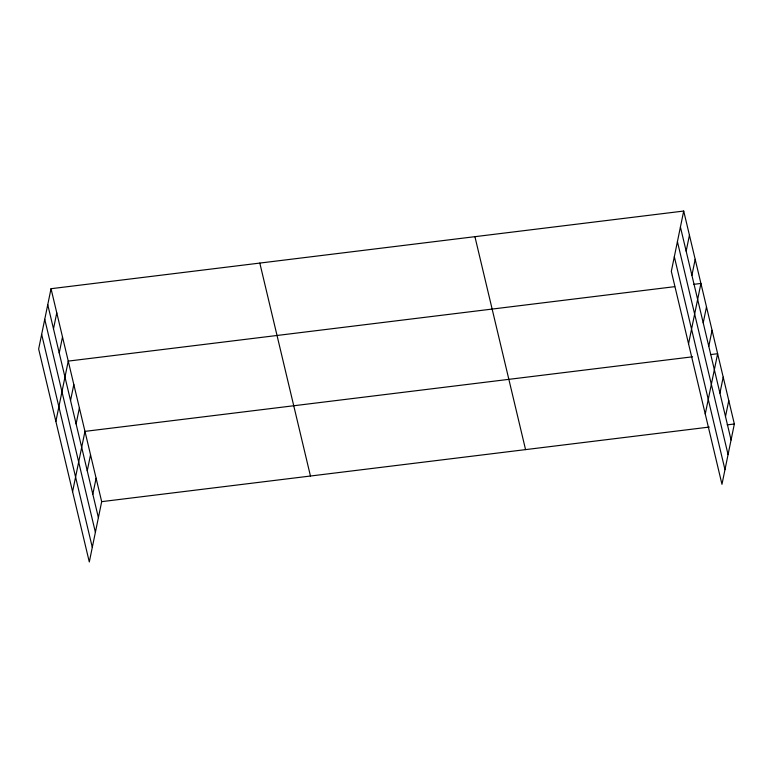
<?xml version="1.0" encoding="UTF-8"?>
<svg xmlns="http://www.w3.org/2000/svg" width="773" height="773" viewBox="0 0 773 773"><rect width="100%" height="100%" fill="white"/><g stroke="black" fill="none" stroke-linecap="round" stroke-linejoin="round"><path stroke-width="1.16" d="M51.028 288.706L38.65 349.01L89.301 561.952L101.678 501.648L51.028 288.706L683.699 211.048L734.35 423.991L721.972 484.294L671.322 271.352L683.699 211.048M53.492 328.815L56.767 312.843M59.231 352.952L62.507 336.98M55.869 421.411L68.246 361.107L674.674 286.667M70.536 400.511L73.822 384.529M76.112 423.933L79.387 407.96M72.585 491.676L84.962 431.382L692.579 356.797M87.252 470.776L90.528 454.804M92.828 494.208L96.103 478.226M686.163 251.157L689.439 235.185M691.903 275.294L695.188 259.313M688.55 343.753L700.927 283.449L693.768 284.329M703.217 322.853L706.493 306.871M708.783 346.275L712.068 330.293M705.256 414.019L717.634 353.725L710.474 354.594M719.924 393.119L723.209 377.147M725.499 416.541L728.775 400.569M101.678 501.648L709.295 427.063M727.19 424.87L734.35 423.991M680.424 227.03L731.074 439.972M677.419 241.649L728.069 454.592M674.327 256.723L724.977 469.665M474.922 236.673L525.563 449.615M259.815 263.081L310.456 476.023M47.752 304.688L98.393 517.63M44.747 319.317L95.388 532.259M41.655 334.38L92.296 547.323"/></g></svg>
